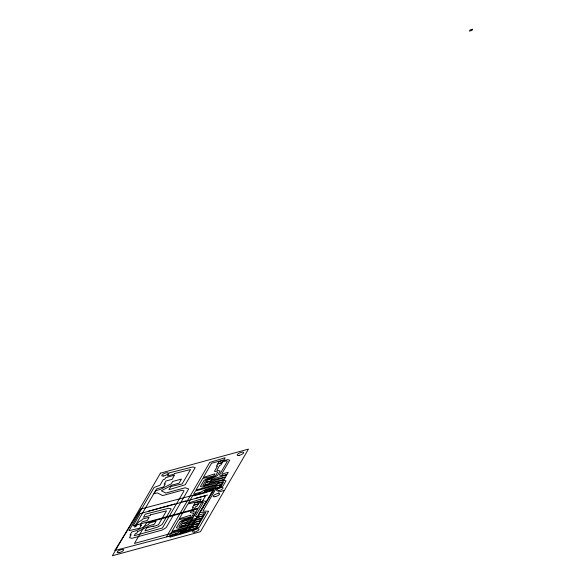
<?xml version="1.0" encoding="UTF-8"?>
<svg xmlns="http://www.w3.org/2000/svg" width="585" height="585" viewBox="0 0 585 585"><rect width="100%" height="100%" fill="white"/><g stroke="black" fill="none" stroke-linecap="round" stroke-linejoin="round"><path stroke-width="0.88" d="M195.836 528.079L196.97 526.127L181.482 530.851L176.604 533.498L175.346 535.663L179.961 534.405L181.218 532.24L180.202 532.518L181.781 531.597L195.105 528.46M148.29 511.21L174.718 503.992M182.893 501.762L185.745 500.987M195.258 498.391L207.617 495.012M218.263 492.109L224.428 490.427M137.541 531.758L136.678 533.235L135.413 533.586L134.177 535.721L162.418 528.014L184.026 490.866L182.184 490.245L162.637 495.575L157.299 492.87L153.994 493.769L155.822 490.625L160.275 489.411L171.325 483.802L172.677 481.477L181.474 479.071L179.09 483.203L172.1 485.104L161.372 490.786L165.833 493.053L185.167 487.773L188.662 488.958L166.14 527.685L161.906 530.149L131.925 538.332L129.512 537.681L131.223 534.727L129.965 535.07L131.8 531.926L136.254 530.705L148.553 524.467L149.416 522.983L156.122 521.147L154.301 524.292L149.84 525.513L137.541 531.758M141.343 525.133L139.523 528.277L129 530.653L154.155 487.407L159.917 485.316L163.222 479.641L164.765 479.225L165.709 477.609L174.505 475.203L172.114 479.327L165.95 481.016L164.107 484.175L165.365 483.832L163.544 486.976L156.597 488.884L134.411 527.026L135.895 526.617L138.601 521.966L141.899 520.043L142.44 519.107L149.146 517.279L147.325 520.423L142.213 521.82L140.086 525.476L141.343 525.133M150.506 514.873L150.169 515.458L143.449 517.294L145.285 514.149L168.736 508.255L171.178 508.884L162.096 524.496L157.87 526.961L144.948 530.983L146.776 527.838L153.482 526.01L153.138 526.595L158.381 524.825L166.506 510.851L150.506 514.873M174.535 473.572L174.191 474.164L167.478 475.993L169.306 472.848L192.809 466.932L195.2 467.591L185.218 484.753L168.97 489.682L170.798 486.537L182.169 483.934L190.534 469.543L174.535 473.572M175.829 533.71L174.579 535.875L169.957 537.132L170.301 536.54L166.637 536.474L209.701 462.45L225.181 457.733L223.931 459.89L211.558 463.269L203.287 477.484L214.958 473.799L213.708 475.963L202.717 478.464L195.99 490.025L217.51 484.153L217.854 483.561L222.461 482.303L221.21 484.46L216.596 485.725L216.94 485.133L195.419 491.005L193.672 494.011L194.746 494.303L195.244 493.674L199.851 492.416L198.6 494.574L193.986 495.831L194.33 495.246L192.86 495.4L188.45 502.998L201.152 499.027L199.902 501.191L187.88 503.978L179.266 518.778L190.929 515.1L189.679 517.264L178.696 519.765L171.968 531.319L193.489 525.447L193.832 524.862L198.439 523.604L197.189 525.761L192.575 527.019L192.918 526.434L171.398 532.306L169.643 535.312L170.725 535.604L171.215 534.968L175.829 533.71M185.606 524.218L185.262 524.803L180.648 526.069L181.906 523.904L186.513 522.646L186.169 523.231L201.35 518.595L200.099 520.752L185.606 524.218M187.039 521.696L186.695 522.288L182.081 523.546L183.339 521.381L197.869 517.915L198.213 517.323L202.827 516.065L201.569 518.23L187.039 521.696M211.061 480.402L210.724 480.987L206.103 482.245L207.368 480.088L211.975 478.83L211.631 479.415L226.848 474.764L225.598 476.929L211.061 480.402M209.627 482.917L209.284 483.51L204.67 484.768L205.927 482.603L210.541 481.345L210.198 481.938L225.379 477.294L224.128 479.459L209.627 482.917M205.24 490.939L203.989 493.104L199.375 494.362L200.633 492.204L205.511 489.55L220.991 484.833L219.741 486.991L215.126 488.248L215.47 487.663L205.803 490.296L204.223 491.217L205.24 490.939M472.622 29.25L471.941 30.427L469.419 31.115L470.106 29.937L472.622 29.25M198.746 503.159L198.395 503.758L193.781 505.016L195.039 502.859L203.755 500.95L206.191 501.382L198.176 515.158L198.761 515.582L199.653 514.844L204.267 513.586L203.017 515.751L198.395 517.008L198.739 516.416L197.32 516.804L195.353 516.277L203.375 502.486L202.308 502.171L198.746 503.159M198.205 504.116L196.948 506.274L195.69 506.625L192.787 511.612L196.092 512.306L193.489 516.782C190.154 519.787 185.291 519.136 181.752 521.644L178.747 526.8L179.829 527.092L194.929 522.968L195.273 522.383L199.88 521.125L199.543 521.71L200.662 521.403L205.898 512.401L200.004 512.358L212.911 490.171L204.655 492.921L205.913 490.756L217.086 488.204L221.203 486.098L223.704 481.791L222.87 481.609L218.037 483.247L218.38 482.654L202.41 487.012L200.443 486.479L203.916 480.504C207.251 477.514 212.099 478.135 215.653 475.649L217.766 472.015L214.461 471.313L217.613 465.894L216.355 466.238L217.62 464.073L222.227 462.815L220.976 464.98L219.711 465.324L216.808 470.311L220.114 471.013L217.51 475.488C214.183 478.486 209.313 477.835 205.774 480.343L202.776 485.499L203.851 485.791L223.909 479.824L223.565 480.409L226.044 480.797L223.009 486.025L215.514 489.462L202.929 511.107L208.64 511.202L199.317 527.231L193.174 530.303L180.633 534.222L181.891 532.058L193.065 529.505L197.182 527.392L200.092 522.39L198.629 523.283L194.015 524.54L194.359 523.955L178.388 528.313L176.414 527.78L179.895 521.805C183.244 518.851 188.056 519.37 191.624 516.95L193.745 513.316L190.439 512.614L193.591 507.195L192.333 507.539L193.591 505.374L198.205 504.116M222.768 461.858L222.424 462.457L217.803 463.722L219.061 461.558L227.784 459.649L229.722 460.219L221.708 473.996L222.79 474.289L223.682 473.543L228.289 472.285L227.038 474.45L222.424 475.707L222.768 475.122L221.349 475.51L219.375 474.976L227.397 461.185L226.329 460.878L222.768 461.858M160.429 473.155L112.379 555.75L200.406 531.728L248.449 449.126L160.429 473.155M140.217 513.579L133.029 525.93L198.469 508.072L205.657 495.722L140.217 513.579M146.382 522.917L134.455 543.421L185.891 529.381L197.818 508.877L146.382 522.917M140.78 509.038L114.718 550.58L188.07 531.312L214.132 489.769L140.78 509.038M163.69 475.971A3.503 1.111 -22.9 0 0 168.239 473.046A3.503 1.111 -22.9 0 0 163.069 474.142A3.503 1.111 -22.9 0 0 163.69 475.971M119.077 552.671A3.503 1.111 -22.9 0 0 123.625 549.746A3.503 1.111 -22.9 0 0 118.455 550.843A3.503 1.111 -22.9 0 0 119.077 552.671M194.527 532.079A3.503 1.111 -22.9 0 0 199.068 529.154A3.503 1.111 -22.9 0 0 193.898 530.251A3.503 1.111 -22.9 0 0 194.527 532.079M239.141 455.379A3.503 1.111 -22.9 0 0 243.689 452.454A3.503 1.111 -22.9 0 0 238.519 453.55A3.503 1.111 -22.9 0 0 239.141 455.379M215.119 496.68A3.503 1.111 -22.9 0 0 219.66 493.755A3.503 1.111 -22.9 0 0 214.49 494.851A3.503 1.111 -22.9 0 0 215.119 496.68M218.549 490.778A3.503 1.111 -22.9 0 0 223.097 487.853A3.503 1.111 -22.9 0 0 217.927 488.95A3.503 1.111 -22.9 0 0 218.549 490.778"/></g></svg>
